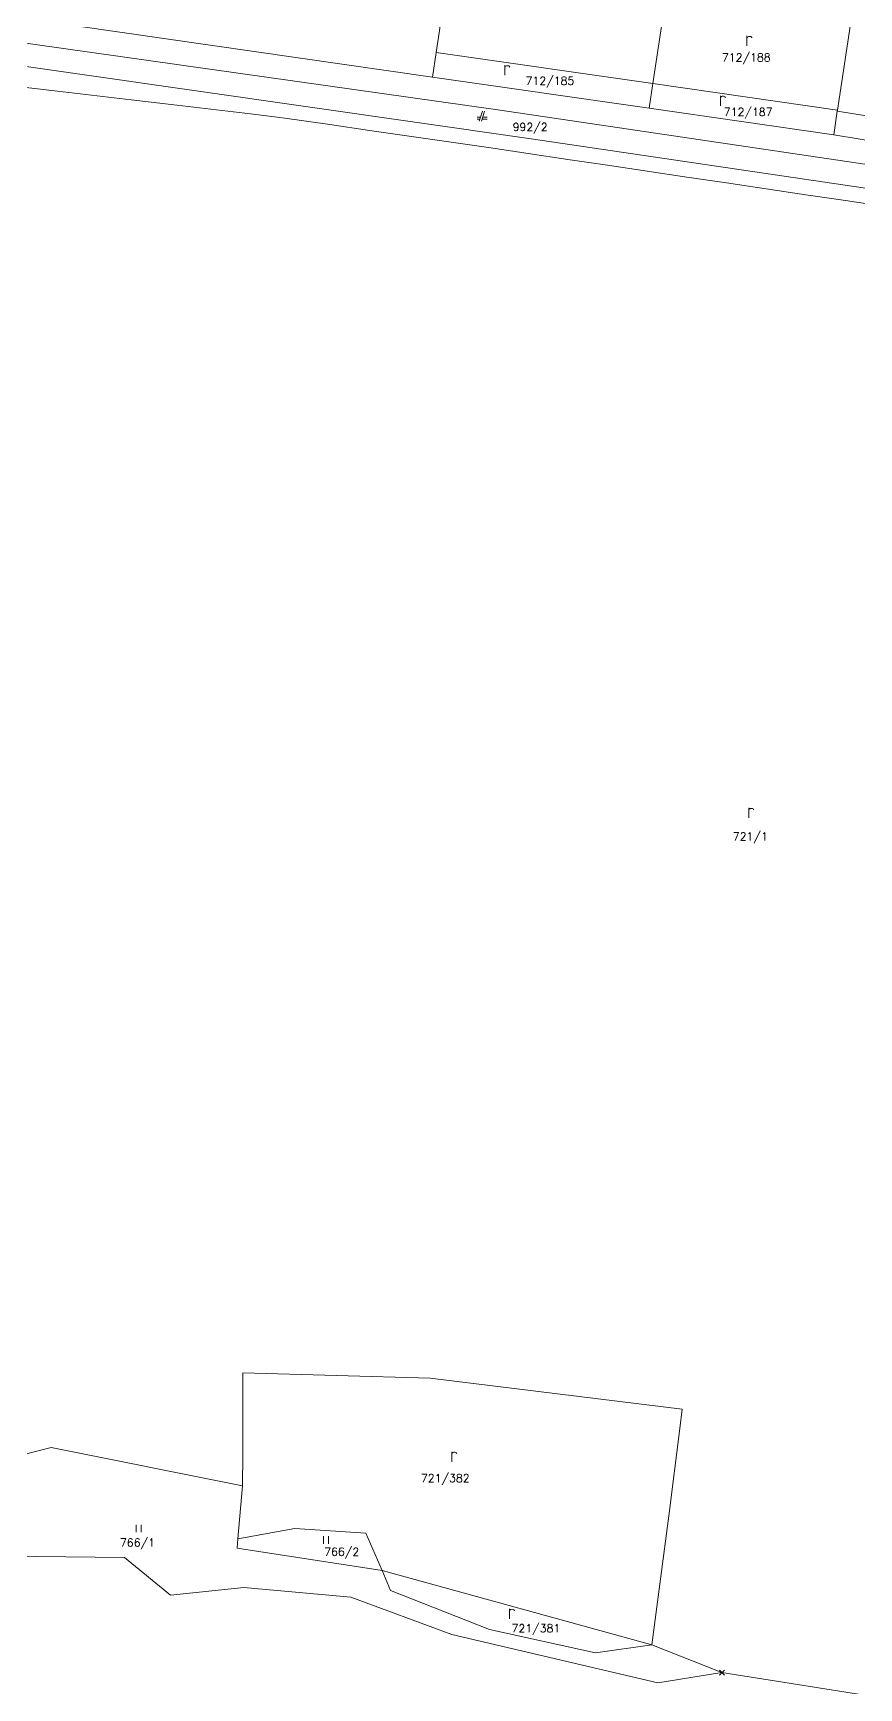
# Model space of a CAD drawing. Extents: x -443817 to 3, y -1171930 to -442383.
# Drawn here: x -442313.1 to -442148.1, y -1170537.6 to -1170206.7 of the extents above; entities that cross this region are included whole.
import ezdxf
from ezdxf.enums import TextEntityAlignment as Align

# ---------------------------------------------------------------- set-up
doc = ezdxf.new("R2010")
doc.units = 0
doc.header["$LTSCALE"] = 0.5
doc.header["$PDMODE"] = 3
doc.header["$PDSIZE"] = 0.5
doc.layers.add('KLADPAR', color=7, linetype='Continuous', lineweight=0)
doc.layers.add('ZAPPAR', color=7, linetype='Continuous', lineweight=0)
doc.styles.add('ROMANS', font='romans.shx', dxfattribs={"height": 0.2})

# ---------------------------------------------------------------- blocks, each defined once
blk = doc.blocks.new('$479')
at = {"color": 0, "flags": 128}
for points in [[(0, 0), (0, 1.27), (0, 2)], [(0, 1.6), (0.1, 1.73), (0.23, 1.84), (0.37, 1.89), (0.6, 1.9), (0.77, 1.87), (0.87, 1.8), (0.96, 1.7), (1, 1.6)]]:
    blk.add_lwpolyline(points, dxfattribs=at)
blk = doc.blocks.new('$32')
at = {"color": 0}
for p, q in [((-0.5, 1.5), (-0.5, 0)), ((0.5, 0), (0.5, 1.5))]:
    blk.add_line(p, q, dxfattribs=at)
blk = doc.blocks.new('$432')
at = {"color": 0}
for p, q in [((-0.32, 0.8), (-1, 0.8)), ((-1, 0.4), (-0.46, 0.4)), ((0.1, 2), (-0.6, 0)), ((-0.1, 0), (0.5, 2)), ((0.02, 0.4), (1, 0.4)), ((1, 0.8), (0.14, 0.8))]:
    blk.add_line(p, q, dxfattribs=at)

msp = doc.modelspace()

# ---------------------------------------------------------------- linework, layer by layer
at = {"layer": 'KLADPAR', "color": 7, "linetype": 'Continuous', "flags": 128}
for points in [[(-442229.66, -1170191.16), (-442232.57, -1170210.59), (-442233.31, -1170215.54), (-442304.56, -1170205.27)], [(-442304.56, -1170205.27), (-442233.31, -1170215.54), (-442190.01, -1170221.78), (-442190.01, -1170221.78), (-442153.14, -1170227.1), (-442098.1, -1170236.14)], [(-442317.32, -1170217.25), (-442309.37, -1170218.19), (-442301.43, -1170219.13), (-442293.49, -1170220.07), (-442285.54, -1170221.01), (-442277.59, -1170221.95), (-442269.65, -1170222.9), (-442263.81, -1170223.59), (-442262.78, -1170223.74), (-442253.79, -1170225.04), (-442245.88, -1170226.19), (-442237.95, -1170227.33), (-442230.04, -1170228.48), (-442222.11, -1170229.63), (-442217.28, -1170230.33), (-442214.18, -1170230.79), (-442206.25, -1170231.98), (-442198.34, -1170233.15), (-442190.42, -1170234.33), (-442182.5, -1170235.52), (-442174.58, -1170236.7), (-442166.66, -1170237.88), (-442158.75, -1170239.06), (-442150.82, -1170240.24), (-442142.9, -1170241.42)], [(-442142.9, -1170241.42), (-442150.82, -1170240.24), (-442158.75, -1170239.06), (-442166.66, -1170237.88), (-442174.58, -1170236.7), (-442182.5, -1170235.52), (-442190.42, -1170234.33), (-442198.34, -1170233.15), (-442206.25, -1170231.98), (-442214.18, -1170230.79), (-442217.28, -1170230.33), (-442222.11, -1170229.63), (-442230.04, -1170228.48), (-442237.95, -1170227.33), (-442245.88, -1170226.19), (-442253.79, -1170225.04), (-442262.78, -1170223.74), (-442263.81, -1170223.59), (-442269.65, -1170222.9), (-442277.59, -1170221.95), (-442285.54, -1170221.01), (-442293.49, -1170220.07), (-442301.43, -1170219.13), (-442309.37, -1170218.19), (-442317.32, -1170217.25)], [(-442590.7, -1170590.81), (-442583.88, -1170573.54), (-442576.45, -1170551.51), (-442569.03, -1170529.47), (-442556.75, -1170500.01), (-442550.69, -1170485.07), (-442544.16, -1170461.4), (-442470.31, -1170484.08), (-442457.34, -1170486.96), (-442411.52, -1170500), (-442386.08, -1170500.01), (-442379.18, -1170502.02), (-442360.18, -1170502.56), (-442330.28, -1170502.36), (-442318.2, -1170511.26), (-442294.85, -1170511.52), (-442285.66, -1170519.06), (-442270.99, -1170517.55), (-442249.6, -1170519.48), (-442229.47, -1170526.91), (-442188.32, -1170536.62), (-442175.5, -1170534.55), (-442175.5, -1170534.55), (-442029.33, -1170557.74)], [(-442029.33, -1170557.74), (-442175.5, -1170534.55), (-442189.47, -1170529), (-442186.08, -1170503.19), (-442183.88, -1170485.74), (-442183.4, -1170481.9), (-442233.76, -1170475.72), (-442271.22, -1170474.61), (-442271.22, -1170490.86), (-442271.25, -1170497.24), (-442309.46, -1170489.55), (-442360.18, -1170502.56)]]:
    msp.add_lwpolyline(points, dxfattribs=at)
for points in [[(-442189.58, -1170196.94), (-442188.44, -1170196.09), (-442188.59, -1170197.08), (-442186.36, -1170197.41), (-442189.27, -1170216.84), (-442232.57, -1170210.59), (-442229.66, -1170191.16), (-442189.58, -1170196.94)], [(-442149.49, -1170202.72), (-442152.4, -1170222.15), (-442189.27, -1170216.84), (-442186.36, -1170197.41), (-442184.13, -1170197.73), (-442183.99, -1170196.74), (-442183.14, -1170197.87), (-442149.49, -1170202.72)], [(-442149.49, -1170202.72), (-442094.53, -1170211.45), (-442094.89, -1170213.92), (-442095.5, -1170218.18), (-442097.37, -1170231.1), (-442152.43, -1170222.35), (-442152.4, -1170222.15), (-442149.49, -1170202.72)], [(-442152.4, -1170222.15), (-442152.43, -1170222.35), (-442153.14, -1170227.1), (-442190.01, -1170221.78), (-442189.27, -1170216.84), (-442152.4, -1170222.15)], [(-442183.4, -1170481.9), (-442183.88, -1170485.74), (-442186.08, -1170503.19), (-442189.47, -1170529), (-442243.37, -1170514.15), (-442246.61, -1170506.67), (-442260.8, -1170505.75), (-442272.2, -1170507.82), (-442271.25, -1170497.24), (-442271.22, -1170490.86), (-442271.22, -1170474.61), (-442233.76, -1170475.72), (-442183.4, -1170481.9)], [(-442271.25, -1170497.24), (-442272.2, -1170507.82), (-442272.36, -1170509.66), (-442243.37, -1170514.15), (-442241.68, -1170518.15), (-442221.91, -1170525.96), (-442200.77, -1170530.63), (-442189.47, -1170529), (-442175.5, -1170534.55), (-442188.32, -1170536.62), (-442229.47, -1170526.91), (-442249.6, -1170519.48), (-442270.99, -1170517.55), (-442285.66, -1170519.06), (-442294.85, -1170511.52), (-442318.2, -1170511.26), (-442330.28, -1170502.36), (-442360.18, -1170502.56), (-442309.46, -1170489.55), (-442271.25, -1170497.24)], [(-442246.61, -1170506.67), (-442243.37, -1170514.15), (-442272.36, -1170509.66), (-442272.2, -1170507.82), (-442260.8, -1170505.75), (-442246.61, -1170506.67)], [(-442243.37, -1170514.15), (-442189.47, -1170529), (-442200.77, -1170530.63), (-442221.91, -1170525.96), (-442241.68, -1170518.15), (-442243.37, -1170514.15)]]:
    msp.add_lwpolyline(points, close=True, dxfattribs=at)
at = {"layer": 'KLADPAR', "color": 7, "linetype": 'Continuous'}
msp.add_point((-442175.5, -1170534.55), dxfattribs=at)
for points in [[(-442233.31, -1170215.54), (-442232.57, -1170210.59), (-442189.27, -1170216.84), (-442190.01, -1170221.78)], [(-442152.43, -1170222.35), (-442097.37, -1170231.1), (-442098.1, -1170236.14), (-442153.14, -1170227.1)]]:
    msp.add_3dface(points, dxfattribs=at)
at = {"layer": 'ZAPPAR', "color": 7, "linetype": 'Continuous', "flags": 128}
for points in [[(-441771.48, -1170288.69), (-441871.17, -1170273.82), (-442220.27, -1170222.06), (-442370.78, -1170200.84), (-442410.68, -1170199.48), (-442442.4, -1170200.64), (-442473.25, -1170203.77), (-442498.21, -1170207.34), (-442527.51, -1170213.14), (-442557.44, -1170221.74), (-442558.68, -1170222.17)], [(-441771.48, -1170288.69), (-441871.17, -1170273.82), (-442220.27, -1170222.06), (-442370.78, -1170200.84), (-442410.68, -1170199.48), (-442442.4, -1170200.64), (-442473.25, -1170203.77), (-442498.21, -1170207.34), (-442527.51, -1170213.14), (-442557.44, -1170221.74), (-442558.68, -1170222.17)], [(-441772.51, -1170293.3), (-441865.36, -1170279.27), (-442048.43, -1170252.25), (-442213.6, -1170227.88), (-442371.24, -1170205.28), (-442397.97, -1170204.81), (-442418.11, -1170204.81), (-442447.23, -1170206.05), (-442475.51, -1170208.78), (-442496.01, -1170211.87), (-442527.23, -1170218.54), (-442556.93, -1170226.67), (-442559.48, -1170227.59)], [(-441772.51, -1170293.3), (-441865.36, -1170279.27), (-442048.43, -1170252.25), (-442213.6, -1170227.88), (-442371.24, -1170205.28), (-442397.97, -1170204.81), (-442418.11, -1170204.81), (-442447.23, -1170206.05), (-442475.51, -1170208.78), (-442496.01, -1170211.87), (-442527.23, -1170218.54), (-442556.93, -1170226.67), (-442559.48, -1170227.59)]]:
    msp.add_lwpolyline(points, dxfattribs=at)

# ---------------------------------------------------------------- block references
at = {"layer": 'KLADPAR', "color": 7, "linetype": 'Continuous'}
for name, p in [('$479', (-442170.48, -1170209.31)), ('$479', (-442218.86, -1170215.17)), ('$479', (-442175.78, -1170221.27)), ('$432', (-442223.4, -1170224.37)), ('$479', (-442170.12, -1170363.65)), ('$479', (-442229.46, -1170492.39)), ('$32', (-442292.01, -1170506.49)), ('$32', (-442254.6, -1170508.79)), ('$479', (-442217.95, -1170523.8))]:
    msp.add_blockref(name, p, dxfattribs=at)

# ---------------------------------------------------------------- texts
at = {"layer": 'KLADPAR', "color": 7, "linetype": 'Continuous', "style": 'ROMANS'}
for s, p in [('712/188', (-442170.62, -1170210.8)), ('712/185', (-442209.84, -1170215.47)), ('712/187', (-442170.24, -1170221.71)), ('992/2', (-442213.8, -1170224.71)), ('721/1', (-442169.81, -1170366.56)), ('721/382', (-442230.76, -1170494.88)), ('766/1', (-442292.25, -1170507.77)), ('766/2', (-442251.45, -1170509.6)), ('721/381', (-442212.65, -1170524.9))]:
    msp.add_text(s, height=1.6, dxfattribs=at).set_placement(p, align=Align.TOP_CENTER)

doc.saveas('drawing.dxf')
